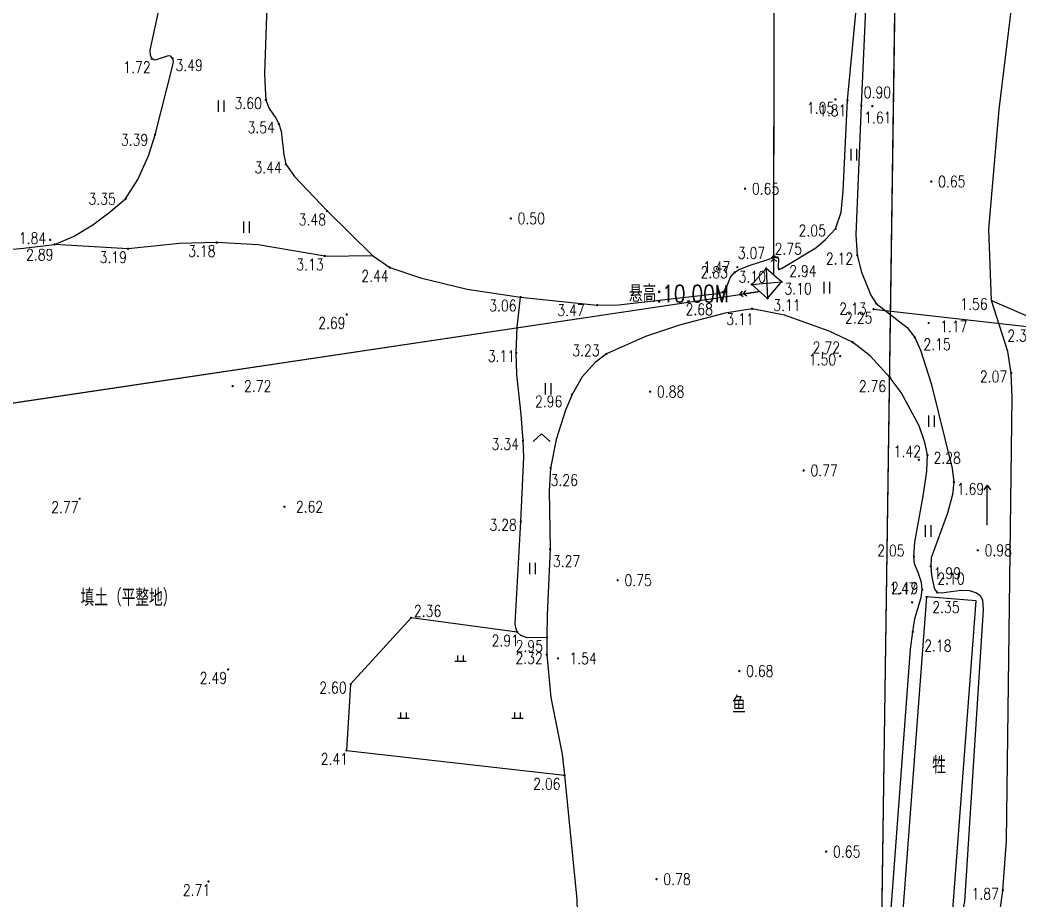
# Model space of a CAD drawing. Extents: x 500064 to 501389, y 2542464 to 2545400.
# Drawn here: x 500704.8 to 500792.4, y 2543464.5 to 2543541.7 of the extents above; entities that cross this region are included whole.
import ezdxf
from ezdxf.enums import TextEntityAlignment as Align

# ---------------------------------------------------------------- set-up
doc = ezdxf.new("R2010")
doc.units = 0
doc.header["$LTSCALE"] = 0.5
doc.layers.get('0').update_dxf_attribs({"linetype": 'CONTINUOUS', "lineweight": 5})
doc.layers.add('GCD', color=8, linetype='CONTINUOUS')
doc.layers.add('地形图', color=8, linetype='CONTINUOUS')
doc.styles.add('HZ', font='romans.shx', dxfattribs={"width": 0.8, "bigfont": 'hztxt.shx'})
doc.linetypes.add('10421', pattern='A,2,[150,AAA.SHX,S=1,R=0,X=0,Y=1],1e-11', length=2)
doc.linetypes.add('1161', pattern='A,0,[149,AAA.SHX,S=0.15,R=0,X=0,Y=0],-1.6', length=1.6)
doc.linetypes.add('445', pattern='A,8,-0.5,[147,AAA.SHX,S=1,R=0,X=0,Y=0],-1.5', length=10)
doc.linetypes.add('732', pattern='A,9,-0.5,[162,AAA.SHX,S=1,R=0,X=0,Y=0],-0.5', length=10)

# ---------------------------------------------------------------- blocks, each defined once
blk = doc.blocks.new('GC200')
at = {"linetype": 'Continuous', "const_width": 0.2, "flags": 128}
blk.add_lwpolyline([(-0.1, 0, 1), (0.1, 0, 1)], format="xyb", close=True, dxfattribs=at)
blk = doc.blocks.new('gc086')
for p, q in [((0, 0), (7, 0)), ((7, 0), (6.18, 0.57)), ((7, 0), (6.18, -0.57))]:
    blk.add_line(p, q)
blk = doc.blocks.new('gc121')
for p, q in [((-0.5, -1), (-0.5, 1)), ((0.5, -1), (0.5, 1))]:
    blk.add_line(p, q)
blk = doc.blocks.new('gc013a')
at = {"linetype": 'Continuous'}
blk.add_line((0.5, 0), (4, 0), dxfattribs=at)
at = {"linetype": 'Continuous', "flags": 128}
for points in [[(2.88, 0.5), (3.38, 0), (2.88, -0.5)], [(3.5, 0.5), (4, 0), (3.5, -0.5)]]:
    blk.add_lwpolyline(points, dxfattribs=at)
blk = doc.blocks.new('gc211')
for p, q in [((0, 0), (-1.5, -1.32)), ((1.5, -1.32), (0, 0))]:
    blk.add_line(p, q)
blk = doc.blocks.new('gc119')
for p, q in [((-1, 0), (1, 0)), ((-0.5, 1), (-0.5, 0)), ((0.5, 1), (0.5, 0))]:
    blk.add_line(p, q)

msp = doc.modelspace()

# ---------------------------------------------------------------- linework, layer by layer
at = {"layer": '地形图', "linetype": 'Continuous'}
for p, q in [((500780.055, 2543441.378), (500783.502, 2543682.524)), ((500770.902, 2543521.028), (500770.977, 2543580.911)), ((500770.228, 2543519.871), (500770.346, 2543517.241)), ((500768.958, 2543518.466), (500771.572, 2543518.685)), ((500696.24, 2543506.896), (500767.921, 2543517.595))]:
    msp.add_line(p, q, dxfattribs=at)
at = {"layer": '地形图', "linetype": 'Continuous', "flags": 128}
for points in [[(500770.9, 2543519.278), (500770.979, 2543582.911), (500772.071, 2543641.748), (500772.956, 2543714.701), (500773.657, 2543768.872)], [(500694.262, 2543506.601), (500769.652, 2543517.854)]]:
    msp.add_lwpolyline(points, dxfattribs=at)
at = {"layer": '地形图', "color": 1, "linetype": 'Continuous', "flags": 128}
msp.add_lwpolyline([(500780.03, 2543439.629), (500783.527, 2543684.274)], dxfattribs=at)
at = {"layer": '地形图', "linetype": '10421', "flags": 128}
for points in [[(500651.629, 2543603.607), (500657.861, 2543601.668), (500658.273, 2543601.471), (500658.516, 2543601.254), (500658.622, 2543600.93), (500658.646, 2543600.554), (500658.384, 2543596.78), (500658.098, 2543596.242), (500657.348, 2543595.524), (500656.934, 2543595.001), (500656.652, 2543594.307), (500656.792, 2543593.879), (500657.878, 2543593.201), (500659.358, 2543592.59), (500661.336, 2543592.128), (500661.879, 2543592.106), (500662.568, 2543592.198), (500664.092, 2543592.353), (500666.258, 2543592.868), (500667.466, 2543593.231), (500672.879, 2543595.668), (500674.976, 2543596.541), (500681.17, 2543598.68), (500681.793, 2543598.785), (500682.453, 2543598.836), (500685.187, 2543598.693), (500686.581, 2543598.705), (500687.481, 2543599.089), (500688.528, 2543600.014), (500692.231, 2543604.714), (500693.536, 2543606.432), (500694.443, 2543608.14), (500697.113, 2543615.62), (500698.036, 2543617.637), (500699.049, 2543619.172), (500699.564, 2543619.597), (500700.145, 2543619.83), (500702.466, 2543620.565), (500704.484, 2543621.141), (500709.684, 2543621.976), (500711.256, 2543621.959), (500723.053, 2543621.05), (500725.897, 2543621.105), (500730.335, 2543621.544), (500732.055, 2543621.827), (500739.095, 2543623.127), (500740.093, 2543623.152), (500743.302, 2543622.858), (500744.322, 2543622.954), (500745.071, 2543623.249), (500746.126, 2543623.914), (500749.646, 2543626.467), (500751.041, 2543627.17), (500752.392, 2543627.4), (500754.916, 2543627.551), (500762.01, 2543627.389), (500762.701, 2543627.348), (500763.336, 2543627.23), (500764.923, 2543626.611), (500767.412, 2543625.399), (500767.783, 2543625.133), (500768.134, 2543624.759), (500768.295, 2543624.25), (500768.336, 2543623.553), (500767.77, 2543614.322), (500768.216, 2543607.634), (500768.53, 2543606.126), (500768.749, 2543605.683), (500769.123, 2543605.253), (500770.141, 2543604.404), (500771.157, 2543603.819), (500772.493, 2543603.26), (500773.543, 2543603.206), (500774.754, 2543603.378), (500778.993, 2543604.419), (500779.646, 2543604.612), (500780.275, 2543605.003), (500780.48, 2543605.506), (500780.595, 2543605.975), (500781.379, 2543612.171), (500781.549, 2543612.873), (500782.506, 2543615.937), (500782.628, 2543616.155), (500782.762, 2543616.326), (500783.082, 2543616.475), (500785.673, 2543616.915), (500785.951, 2543616.91), (500786.211, 2543616.86), (500786.317, 2543616.662), (500786.357, 2543616.35), (500786.443, 2543611.568), (500786.387, 2543610.342), (500786.242, 2543608.926), (500784.312, 2543594.884), (500783.466, 2543587.795), (500783.21, 2543584.221), (500782.621, 2543571.853), (500782.26, 2543569.353), (500781.973, 2543567.465), (500780.727, 2543562.334), (500780.312, 2543559.828), (500779.951, 2543557.29), (500779.273, 2543550.117), (500779.178, 2543548.483), (500778.561, 2543534.145), (500778.086, 2543522.801), (500778.206, 2543521.021), (500778.575, 2543519.536), (500779.399, 2543517.517), (500779.872, 2543516.786), (500782.57, 2543514.691), (500783.259, 2543513.812), (500783.741, 2543512.688), (500784.684, 2543509.79), (500786.521, 2543502.311), (500786.681, 2543501.133), (500786.569, 2543500.052), (500786.129, 2543498.407), (500784.697, 2543494.492), (500784.651, 2543493.744), (500784.722, 2543492.971), (500784.964, 2543491.823), (500785.079, 2543491.627), (500785.219, 2543491.461), (500785.572, 2543491.431), (500787.322, 2543491.665), (500788.044, 2543491.622), (500788.669, 2543491.418), (500788.993, 2543491.186), (500789.203, 2543490.799), (500789.257, 2543489.923), (500787.619, 2543464.343), (500786.91, 2543460.878), (500786.769, 2543459.701), (500786.638, 2543458.23), (500786.713, 2543455.948), (500786.608, 2543454.09), (500786.341, 2543452.651), (500786.082, 2543451.588), (500785.88, 2543451.163), (500785.636, 2543450.956), (500785.127, 2543450.694), (500783.724, 2543449.642), (500781.881, 2543448.618), (500779.27, 2543447.55), (500769.231, 2543443.02), (500757.701, 2543439.447), (500754.662, 2543438.383), (500753.141, 2543437.693), (500751.527, 2543436.741), (500748.434, 2543434.823), (500747.142, 2543433.801), (500746.768, 2543432.863), (500745.056, 2543425.785), (500744.448, 2543424.212), (500742.995, 2543422.625), (500738.215, 2543418.317), (500733.506, 2543414.596), (500729.301, 2543410.497), (500716.468, 2543394.053), (500713.877, 2543391.016), (500711.071, 2543388.079), (500699.609, 2543377.089), (500699.513, 2543376.74), (500699.494, 2543376.418), (500699.705, 2543375.968), (500700.372, 2543375.405), (500701.207, 2543374.961), (500701.748, 2543375.052), (500702.23, 2543375.247), (500715.338, 2543390.13), (500731.542, 2543408.611), (500733.982, 2543411.478), (500736.899, 2543414.663), (500744.156, 2543421.601), (500744.474, 2543421.785), (500744.753, 2543421.834), (500744.903, 2543421.737), (500745.045, 2543421.413), (500745.816, 2543411.735), (500746.046, 2543411.231), (500746.246, 2543410.933), (500746.975, 2543410.786), (500747.866, 2543410.927), (500748.446, 2543411.255), (500748.623, 2543411.886), (500748.333, 2543413.905), (500746.677, 2543420.82), (500746.356, 2543423.283), (500746.659, 2543425.698), (500747.888, 2543432.663), (500748.15, 2543433.317), (500748.62, 2543433.799), (500752.382, 2543436.346), (500753.26, 2543436.816), (500754.392, 2543437.208), (500755.594, 2543437.516), (500761.909, 2543438.704), (500765.654, 2543439.439), (500768.075, 2543440.117), (500772.67, 2543441.941), (500780.368, 2543444.936), (500783.282, 2543446.321), (500785.34, 2543447.504), (500786.384, 2543448.408), (500787.254, 2543449.745), (500789.917, 2543458.761), (500790.751, 2543463.582), (500790.981, 2543465.328), (500791.302, 2543469.661), (500791.794, 2543508.587), (500791.708, 2543510.688), (500791.424, 2543512.587), (500789.993, 2543517.044), (500789.743, 2543523.296), (500790.651, 2543533.807), (500791.77, 2543542.912), (500803.865, 2543624.262), (500804.791, 2543626.73), (500805.977, 2543627.956), (500807.359, 2543628.501), (500810.847, 2543628.626), (500839.481, 2543626.91), (500850.889, 2543625.662), (500876.41, 2543623.576), (500886.321, 2543622.634), (500901.728, 2543621.329)], [(500731.516, 2543520.954), (500725.666, 2543521.928), (500722.032, 2543522.139), (500718.772, 2543522.054), (500714.261, 2543521.593)], [(500750.994, 2543487.502), (500749.253, 2543487.477), (500748.692, 2543487.67), (500748.39, 2543487.98), (500748.267, 2543488.363), (500748.205, 2543488.735), (500748.701, 2543497.673), (500748.961, 2543503.321), (500748.896, 2543504.767), (500748.729, 2543507.044), (500748.352, 2543510.559), (500748.305, 2543512.484), (500748.375, 2543514.728), (500748.678, 2543517.355)]]:
    msp.add_lwpolyline(points, dxfattribs=at)
for points in [[(500718.188, 2543537.689), (500718.238, 2543538.046), (500718.166, 2543538.287), (500718.011, 2543538.474), (500717.788, 2543538.497), (500716.641, 2543538.139), (500716.341, 2543538.26), (500716.218, 2543538.554), (500716.19, 2543539.015), (500717.563, 2543545.34), (500717.692, 2543546.651), (500717.752, 2543548.859), (500717.405, 2543552.404), (500716.736, 2543556.377), (500716.543, 2543558.398), (500716.192, 2543568.04), (500716.137, 2543570.737), (500716.21, 2543572.475), (500716.638, 2543576.725), (500717.272, 2543580.618), (500717.325, 2543582.815), (500717.16, 2543584.427), (500716.472, 2543587.709), (500716.118, 2543588.908), (500715.87, 2543589.418), (500715.511, 2543589.934), (500714.466, 2543591.152), (500713.734, 2543591.749), (500712.92, 2543592.234), (500708.578, 2543593.967), (500704.579, 2543595.28), (500699.509, 2543596.41), (500694.361, 2543597.502), (500693.311, 2543597.53), (500692.413, 2543597.296), (500690.799, 2543595.884), (500689.045, 2543593.857), (500686.176, 2543590.134), (500684.097, 2543586.81), (500682.972, 2543583.995), (500682.05, 2543579.605), (500681.509, 2543574.06), (500681.496, 2543570.72), (500681.672, 2543564.486), (500681.953, 2543562.816), (500682.397, 2543561.49), (500683.915, 2543559.041), (500684.404, 2543557.692), (500684.789, 2543555.42), (500685.202, 2543552.011), (500685.338, 2543550.487), (500685.326, 2543549.252), (500685.169, 2543546.293), (500685.177, 2543544.638), (500686.058, 2543535.422), (500686.918, 2543529.256), (500687.397, 2543526.545), (500687.848, 2543524.749), (500688.39, 2543523.495), (500688.875, 2543522.623), (500690.131, 2543521.864), (500691.41, 2543521.368), (500693.553, 2543520.879), (500696.066, 2543520.793), (500705.087, 2543521.654), (500707.817, 2543521.97), (500709.488, 2543522.671), (500711.174, 2543523.704), (500712.565, 2543524.729), (500714.037, 2543525.962), (500715.111, 2543527.662), (500716.039, 2543529.734), (500716.63, 2543531.588)], [(500739.919, 2543519.031), (500743.997, 2543518.055), (500748.678, 2543517.355), (500755.407, 2543516.649), (500757.271, 2543516.662), (500765.73, 2543517.625), (500766.044, 2543517.664), (500766.398, 2543517.777), (500766.568, 2543517.927), (500766.688, 2543518.092), (500767.09, 2543519.09), (500767.463, 2543519.526), (500767.843, 2543519.765), (500768.822, 2543520.163), (500770.922, 2543520.833), (500771.086, 2543520.863), (500771.207, 2543520.838), (500771.268, 2543520.787), (500771.289, 2543520.675), (500771.27, 2543520.039), (500771.285, 2543519.89), (500771.355, 2543519.795), (500771.459, 2543519.789), (500771.554, 2543519.847), (500774.563, 2543521.668), (500775.432, 2543522.408), (500776.309, 2543523.341), (500776.784, 2543524.791), (500776.978, 2543526.644), (500777.348, 2543534.617), (500778.639, 2543548.064), (500779.548, 2543560.513), (500779.779, 2543562.602), (500780.376, 2543566.191), (500780.566, 2543568.271), (500780.471, 2543569.266), (500780.25, 2543570.402), (500779.852, 2543571.195), (500779.287, 2543571.741), (500776.567, 2543572.762), (500775.113, 2543573.401), (500773.475, 2543574.219), (500772.349, 2543574.831), (500771.587, 2543575.295), (500770.789, 2543576.049), (500770.435, 2543577.363), (500770.503, 2543579.664), (500770.416, 2543580.331), (500770.145, 2543580.805), (500769.106, 2543581.588), (500766.743, 2543583.037), (500765.394, 2543583.711), (500763.855, 2543584.11), (500761.793, 2543584.47), (500759.522, 2543584.632), (500757.921, 2543584.654), (500745.95, 2543583.754), (500742.819, 2543583.378), (500740.194, 2543582.832), (500738.592, 2543582.318), (500737.752, 2543581.822), (500736.322, 2543580.892), (500735.314, 2543580.046), (500735.351, 2543578.861), (500733.812, 2543578.676), (500732.845, 2543577.831), (500731.903, 2543576.669), (500730.392, 2543573.878), (500729.65, 2543572.888), (500728.067, 2543571.099), (500727.546, 2543570.042), (500727.481, 2543568.775), (500727.657, 2543566.9), (500727.715, 2543566.001), (500727.707, 2543564.539), (500727.293, 2543558.268), (500726.585, 2543547.098), (500726.234, 2543536.95), (500726.274, 2543535.643), (500726.347, 2543534.652), (500726.448, 2543534.337), (500726.63, 2543533.895), (500727.22, 2543533.054), (500727.489, 2543532.535), (500727.689, 2543531.911), (500727.912, 2543529.819), (500728.094, 2543529.009), (500728.856, 2543527.933), (500731.717, 2543524.904), (500735.689, 2543521.014), (500737.218, 2543519.953)], [(500783.911, 2543491.692), (500783.84, 2543492.341), (500783.561, 2543493.216), (500783.233, 2543493.955), (500783.182, 2543494.601), (500783.245, 2543495.853), (500784.018, 2543500.06), (500784.315, 2543502.076), (500784.36, 2543503.51), (500784.125, 2543504.601), (500783.636, 2543506.073), (500782.071, 2543508.978), (500781.094, 2543510.282), (500779.326, 2543512.209), (500777.795, 2543513.393), (500775.751, 2543514.372), (500771.834, 2543515.782), (500768.976, 2543516.326), (500766.617, 2543515.955), (500762.699, 2543514.92), (500759.651, 2543513.884), (500756.213, 2543512.377), (500755.224, 2543511.617), (500754.069, 2543510.349), (500753.192, 2543508.806), (500752.615, 2543507.427), (500751.811, 2543504.859), (500751.315, 2543502.352), (500751.189, 2543500.353), (500751.266, 2543495.241), (500751.026, 2543489.481), (500750.994, 2543487.502), (500750.981, 2543485.992), (500751.342, 2543482.247), (500752.336, 2543477.262), (500752.533, 2543475.421), (500753.623, 2543464.54), (500753.686, 2543462.48), (500753.699, 2543461.317), (500753.75, 2543459.75), (500754.332, 2543456.371), (500754.758, 2543455.128), (500755.203, 2543454.124), (500755.819, 2543453.455), (500756.606, 2543452.369), (500757.333, 2543451.038), (500757.709, 2543449.737), (500757.973, 2543448.298), (500758.346, 2543447.69), (500759.29, 2543447.081), (500760.391, 2543446.718), (500761.376, 2543446.453), (500762.444, 2543446.514), (500765.481, 2543447.126), (500769.299, 2543447.69), (500774.053, 2543448.517), (500775.346, 2543448.798), (500776.473, 2543449.277), (500778.554, 2543450.536), (500779.639, 2543451.453), (500779.958, 2543452.032), (500780.121, 2543452.564), (500780.51, 2543454.696), (500780.693, 2543457.013), (500782.884, 2543486.483), (500783.074, 2543487.99), (500783.266, 2543489.165), (500783.799, 2543491.001)]]:
    msp.add_lwpolyline(points, close=True, dxfattribs=at)
at = {"layer": '地形图', "linetype": '1161', "flags": 128}
for points in [[(500714.261, 2543521.593), (500707.817, 2543521.97)], [(500731.516, 2543520.954), (500735.689, 2543521.014)], [(500748.39, 2543487.98), (500739.076, 2543489.228), (500733.779, 2543483.405), (500733.405, 2543477.604), (500752.533, 2543475.421)]]:
    msp.add_lwpolyline(points, dxfattribs=at)
at = {"layer": '地形图', "linetype": 'Continuous', "flags": 128}
for points in [[(500770.228, 2543519.871), (500768.958, 2543518.466), (500770.346, 2543517.241), (500771.572, 2543518.685)], [(500788.634, 2543490.727), (500784.281, 2543491.057), (500781.286, 2543451.553), (500785.642, 2543451.257)]]:
    msp.add_lwpolyline(points, close=True, dxfattribs=at)
at = {"layer": '地形图', "linetype": '445', "flags": 128}
msp.add_lwpolyline([(500789.993, 2543517.044), (500795.231, 2543514.761), (500841.318, 2543513.945)], dxfattribs=at)
at = {"layer": '地形图', "linetype": '732', "flags": 128}
msp.add_lwpolyline([(500779.633, 2543516.288), (500793.618, 2543514.719)], dxfattribs=at)

# ---------------------------------------------------------------- block references
at = {"layer": '地形图', "linetype": 'Continuous'}
ref = msp.add_blockref('GC200', (500716.341, 2543538.26, 1.721), dxfattribs=dict(at, xscale=0.5, yscale=0.5, zscale=0.5))
ref.add_attrib('height', '1.72', dxfattribs={"layer": 'GCD', "linetype": 'Continuous', "height": 1, "style": 'HZ', "width": 0.8}).set_placement((500713.841, 2543537.51, 1.72), align=Align.MIDDLE_LEFT)
ref = msp.add_blockref('GC200', (500718.166, 2543538.287, 3.491), dxfattribs=dict(at, xscale=0.5, yscale=0.5, zscale=0.5))
ref.add_attrib('height', '3.49', dxfattribs={"layer": 'GCD', "linetype": 'Continuous', "height": 1, "style": 'HZ', "width": 0.8}).set_placement((500718.416, 2543537.687, 3.49), align=Align.MIDDLE_LEFT)
ref = msp.add_blockref('GC200', (500779.526, 2543534.101, 0.899), dxfattribs=dict(at, xscale=0.5, yscale=0.5, zscale=0.5))
ref.add_attrib('height', '0.90', dxfattribs={"layer": 'GCD', "linetype": 'Continuous', "height": 1, "style": 'HZ', "width": 0.8}).set_placement((500778.776, 2543535.301, 0.9), align=Align.MIDDLE_LEFT)
at = {"layer": '地形图', "linetype": 'Continuous', "xscale": 0.5, "yscale": 0.5}
for name, p in [('gc121', (500722.451, 2543534.086)), ('gc121', (500777.91, 2543529.84)), ('gc121', (500724.648, 2543523.475)), ('gc121', (500775.545, 2543518.18)), ('gc121', (500751.124, 2543509.302)), ('gc121', (500784.737, 2543506.477)), ('gc211', (500750.521, 2543505.35)), ('gc121', (500784.429, 2543496.844)), ('gc121', (500749.735, 2543493.555)), ('gc119', (500743.405, 2543485.421)), ('gc119', (500738.405, 2543480.421)), ('gc119', (500748.405, 2543480.421))]:
    msp.add_blockref(name, p, dxfattribs=at)
at = {"layer": '地形图', "linetype": 'Continuous'}
ref = msp.add_blockref('GC200', (500726.347, 2543534.652, 3.604), dxfattribs=dict(at, xscale=0.5, yscale=0.5, zscale=0.5))
ref.add_attrib('height', '3.60', dxfattribs={"layer": 'GCD', "linetype": 'Continuous', "height": 1, "style": 'HZ', "width": 0.8}).set_placement((500723.597, 2543534.352, 3.6), align=Align.MIDDLE_LEFT)
ref = msp.add_blockref('GC200', (500776.294, 2543534.689, 1.048), dxfattribs=dict(at, xscale=0.5, yscale=0.5, zscale=0.5))
ref.add_attrib('height', '1.05', dxfattribs={"layer": 'GCD', "linetype": 'Continuous', "height": 1, "style": 'HZ', "width": 0.8}).set_placement((500773.794, 2543533.939, 1.05), align=Align.MIDDLE_LEFT)
ref = msp.add_blockref('GC200', (500777.348, 2543534.617, 1.807), dxfattribs=dict(at, xscale=0.5, yscale=0.5, zscale=0.5))
ref.add_attrib('height', '1.81', dxfattribs={"layer": 'GCD', "linetype": 'Continuous', "height": 1, "style": 'HZ', "width": 0.8}).set_placement((500774.848, 2543533.717, 1.81), align=Align.MIDDLE_LEFT)
ref = msp.add_blockref('GC200', (500778.561, 2543534.145, 1.606), dxfattribs=dict(at, xscale=0.5, yscale=0.5, zscale=0.5))
ref.add_attrib('height', '1.61', dxfattribs={"layer": 'GCD', "linetype": 'Continuous', "height": 1, "style": 'HZ', "width": 0.8}).set_placement((500778.811, 2543533.095, 1.61), align=Align.MIDDLE_LEFT)
ref = msp.add_blockref('GC200', (500727.489, 2543532.535, 3.54), dxfattribs=dict(at, xscale=0.5, yscale=0.5, zscale=0.5))
ref.add_attrib('height', '3.54', dxfattribs={"layer": 'GCD', "linetype": 'Continuous', "height": 1, "style": 'HZ', "width": 0.8}).set_placement((500724.739, 2543532.235, 3.54), align=Align.MIDDLE_LEFT)
ref = msp.add_blockref('GC200', (500716.63, 2543531.588, 3.394), dxfattribs=dict(at, xscale=0.5, yscale=0.5, zscale=0.5))
ref.add_attrib('height', '3.39', dxfattribs={"layer": 'GCD', "linetype": 'Continuous', "height": 1, "style": 'HZ', "width": 0.8}).set_placement((500713.63, 2543531.138, 3.39), align=Align.MIDDLE_LEFT)
ref = msp.add_blockref('GC200', (500728.094, 2543529.009, 3.442), dxfattribs=dict(at, xscale=0.5, yscale=0.5, zscale=0.5))
ref.add_attrib('height', '3.44', dxfattribs={"layer": 'GCD', "linetype": 'Continuous', "height": 1, "style": 'HZ', "width": 0.8}).set_placement((500725.344, 2543528.709, 3.44), align=Align.MIDDLE_LEFT)
ref = msp.add_blockref('GC200', (500768.367, 2543526.851, 0.65), dxfattribs=dict(at, xscale=0.5, yscale=0.5, zscale=0.5))
ref.add_attrib('height', '0.65', dxfattribs={"layer": 'GCD', "linetype": 'Continuous', "height": 1, "style": 'HZ', "width": 0.8}).set_placement((500768.967, 2543526.851, 0.65), align=Align.MIDDLE_LEFT)
ref = msp.add_blockref('GC200', (500784.696, 2543527.484, 0.65), dxfattribs=dict(at, xscale=0.5, yscale=0.5, zscale=0.5))
ref.add_attrib('height', '0.65', dxfattribs={"layer": 'GCD', "linetype": 'Continuous', "height": 1, "style": 'HZ', "width": 0.8}).set_placement((500785.296, 2543527.484, 0.65), align=Align.MIDDLE_LEFT)
ref = msp.add_blockref('GC200', (500714.037, 2543525.962, 3.354), dxfattribs=dict(at, xscale=0.5, yscale=0.5, zscale=0.5))
ref.add_attrib('height', '3.35', dxfattribs={"layer": 'GCD', "linetype": 'Continuous', "height": 1, "style": 'HZ', "width": 0.8}).set_placement((500710.787, 2543525.962, 3.35), align=Align.MIDDLE_LEFT)
ref = msp.add_blockref('GC200', (500731.717, 2543524.904, 3.476), dxfattribs=dict(at, xscale=0.5, yscale=0.5, zscale=0.5))
ref.add_attrib('height', '3.48', dxfattribs={"layer": 'GCD', "linetype": 'Continuous', "height": 1, "style": 'HZ', "width": 0.8}).set_placement((500729.217, 2543524.154, 3.48), align=Align.MIDDLE_LEFT)
ref = msp.add_blockref('GC200', (500747.821, 2543524.247, 0.5), dxfattribs=dict(at, xscale=0.5, yscale=0.5, zscale=0.5))
ref.add_attrib('height', '0.50', dxfattribs={"layer": 'GCD', "linetype": 'Continuous', "height": 1, "style": 'HZ', "width": 0.8}).set_placement((500748.421, 2543524.247, 0.5), align=Align.MIDDLE_LEFT)
ref = msp.add_blockref('GC200', (500707.431, 2543522.369, 1.835), dxfattribs=dict(at, xscale=0.5, yscale=0.5, zscale=0.5))
ref.add_attrib('height', '1.84', dxfattribs={"layer": 'GCD', "linetype": 'Continuous', "height": 1, "style": 'HZ', "width": 0.8}).set_placement((500704.681, 2543522.519, 1.84), align=Align.MIDDLE_LEFT)
ref = msp.add_blockref('GC200', (500776.309, 2543523.341, 2.047), dxfattribs=dict(at, xscale=0.5, yscale=0.5, zscale=0.5))
ref.add_attrib('height', '2.05', dxfattribs={"layer": 'GCD', "linetype": 'Continuous', "height": 1, "style": 'HZ', "width": 0.8}).set_placement((500773.059, 2543523.191, 2.05), align=Align.MIDDLE_LEFT)
ref = msp.add_blockref('GC200', (500707.817, 2543521.97, 2.886), dxfattribs=dict(at, xscale=0.5, yscale=0.5, zscale=0.5))
ref.add_attrib('height', '2.89', dxfattribs={"layer": 'GCD', "linetype": 'Continuous', "height": 1, "style": 'HZ', "width": 0.8}).set_placement((500705.317, 2543521.07, 2.89), align=Align.MIDDLE_LEFT)
ref = msp.add_blockref('GC200', (500722.032, 2543522.139, 3.18), dxfattribs=dict(at, xscale=0.5, yscale=0.5, zscale=0.5))
ref.add_attrib('height', '3.18', dxfattribs={"layer": 'GCD', "linetype": 'Continuous', "height": 1, "style": 'HZ', "width": 0.8}).set_placement((500719.532, 2543521.389, 3.18), align=Align.MIDDLE_LEFT)
ref = msp.add_blockref('GC200', (500771.207, 2543520.838, 2.754), dxfattribs=dict(at, xscale=0.5, yscale=0.5, zscale=0.5))
ref.add_attrib('height', '2.75', dxfattribs={"layer": 'GCD', "linetype": 'Continuous', "height": 1, "style": 'HZ', "width": 0.8}).set_placement((500770.957, 2543521.588, 2.75), align=Align.MIDDLE_LEFT)
ref = msp.add_blockref('GC200', (500714.261, 2543521.593, 3.194), dxfattribs=dict(at, xscale=0.5, yscale=0.5, zscale=0.5))
ref.add_attrib('height', '3.19', dxfattribs={"layer": 'GCD', "linetype": 'Continuous', "height": 1, "style": 'HZ', "width": 0.8}).set_placement((500711.761, 2543520.843, 3.19), align=Align.MIDDLE_LEFT)
ref = msp.add_blockref('GC200', (500770.228, 2543519.871, 3.068), dxfattribs=dict(at, xscale=0.5, yscale=0.5, zscale=0.5))
ref.add_attrib('height', '3.07', dxfattribs={"layer": 'GCD', "linetype": 'Continuous', "height": 1, "style": 'HZ', "width": 0.8}).set_placement((500767.728, 2543521.221, 3.07), align=Align.MIDDLE_LEFT)
ref = msp.add_blockref('GC200', (500778.206, 2543521.021, 2.123), dxfattribs=dict(at, xscale=0.5, yscale=0.5, zscale=0.5))
ref.add_attrib('height', '2.12', dxfattribs={"layer": 'GCD', "linetype": 'Continuous', "height": 1, "style": 'HZ', "width": 0.8}).set_placement((500775.456, 2543520.721, 2.12), align=Align.MIDDLE_LEFT)
ref = msp.add_blockref('GC200', (500731.516, 2543520.954, 3.126), dxfattribs=dict(at, xscale=0.5, yscale=0.5, zscale=0.5))
ref.add_attrib('height', '3.13', dxfattribs={"layer": 'GCD', "linetype": 'Continuous', "height": 1, "style": 'HZ', "width": 0.8}).set_placement((500729.016, 2543520.204, 3.13), align=Align.MIDDLE_LEFT)
ref = msp.add_blockref('GC200', (500767.691, 2543519.974, 1.473), dxfattribs=dict(at, xscale=0.5, yscale=0.5, zscale=0.5))
ref.add_attrib('height', '1.47', dxfattribs={"layer": 'GCD', "linetype": 'Continuous', "height": 1, "style": 'HZ', "width": 0.8}).set_placement((500764.691, 2543519.974, 1.47), align=Align.MIDDLE_LEFT)
at = {"layer": '地形图', "linetype": 'Continuous', "yscale": 0.5}
for p, xscale, rotation in [((500770.9, 2543519.028), 0.5000000001541595, 89.92883119148797), ((500769.899, 2543517.89), 0.4999999999483324, 188.4891380388181)]:
    msp.add_blockref('gc013a', p, dxfattribs=dict(at, xscale=xscale, rotation=rotation))
at = {"layer": '地形图', "linetype": 'Continuous'}
ref = msp.add_blockref('GC200', (500737.218, 2543519.953, 2.44), dxfattribs=dict(at, xscale=0.5, yscale=0.5, zscale=0.5))
ref.add_attrib('height', '2.44', dxfattribs={"layer": 'GCD', "linetype": 'Continuous', "height": 1, "style": 'HZ', "width": 0.8}).set_placement((500734.718, 2543519.203, 2.44), align=Align.MIDDLE_LEFT)
ref = msp.add_blockref('GC200', (500767.463, 2543519.526, 2.826), dxfattribs=dict(at, xscale=0.5, yscale=0.5, zscale=0.5))
ref.add_attrib('height', '2.83', dxfattribs={"layer": 'GCD', "linetype": 'Continuous', "height": 1, "style": 'HZ', "width": 0.8}).set_placement((500764.463, 2543519.526, 2.83), align=Align.MIDDLE_LEFT)
ref = msp.add_blockref('GC200', (500768.958, 2543518.466, 3.104), dxfattribs=dict(at, xscale=0.5, yscale=0.5, zscale=0.5))
ref.add_attrib('height', '3.10', dxfattribs={"layer": 'GCD', "linetype": 'Continuous', "height": 1, "style": 'HZ', "width": 0.8}).set_placement((500767.799, 2543519.137, 3.104), align=Align.MIDDLE_LEFT)
ref = msp.add_blockref('GC200', (500771.355, 2543519.795, 2.936), dxfattribs=dict(at, xscale=0.5, yscale=0.5, zscale=0.5))
ref.add_attrib('height', '2.94', dxfattribs={"layer": 'GCD', "linetype": 'Continuous', "height": 1, "style": 'HZ', "width": 0.8}).set_placement((500772.236, 2543519.637, 2.94), align=Align.MIDDLE_LEFT)
ref = msp.add_blockref('GC200', (500771.572, 2543518.685, 3.104), dxfattribs=dict(at, xscale=0.5, yscale=0.5, zscale=0.5))
ref.add_attrib('height', '3.10', dxfattribs={"layer": 'GCD', "linetype": 'Continuous', "height": 1, "style": 'HZ', "width": 0.8}).set_placement((500771.822, 2543518.085, 3.1), align=Align.MIDDLE_LEFT)
ref = msp.add_blockref('GC200', (500766.398, 2543517.777, 2.682), dxfattribs=dict(at, xscale=0.5, yscale=0.5, zscale=0.5))
ref.add_attrib('height', '2.68', dxfattribs={"layer": 'GCD', "linetype": 'Continuous', "height": 1, "style": 'HZ', "width": 0.8}).set_placement((500763.148, 2543516.277, 2.68), align=Align.MIDDLE_LEFT)
ref = msp.add_blockref('GC200', (500748.678, 2543517.355, 3.056), dxfattribs=dict(at, xscale=0.5, yscale=0.5, zscale=0.5))
ref.add_attrib('height', '3.06', dxfattribs={"layer": 'GCD', "linetype": 'Continuous', "height": 1, "style": 'HZ', "width": 0.8}).set_placement((500745.928, 2543516.605, 3.06), align=Align.MIDDLE_LEFT)
ref = msp.add_blockref('GC200', (500755.407, 2543516.649, 3.474), dxfattribs=dict(at, xscale=0.5, yscale=0.5, zscale=0.5))
ref.add_attrib('height', '3.47', dxfattribs={"layer": 'GCD', "linetype": 'Continuous', "height": 1, "style": 'HZ', "width": 0.8}).set_placement((500751.907, 2543516.199, 3.47), align=Align.MIDDLE_LEFT)
ref = msp.add_blockref('GC200', (500770.346, 2543517.241, 3.106), dxfattribs=dict(at, xscale=0.5, yscale=0.5, zscale=0.5))
ref.add_attrib('height', '3.11', dxfattribs={"layer": 'GCD', "linetype": 'Continuous', "height": 1, "style": 'HZ', "width": 0.8}).set_placement((500770.846, 2543516.641, 3.11), align=Align.MIDDLE_LEFT)
ref = msp.add_blockref('GC200', (500779.872, 2543516.786, 2.127), dxfattribs=dict(at, xscale=0.5, yscale=0.5, zscale=0.5))
ref.add_attrib('height', '2.13', dxfattribs={"layer": 'GCD', "linetype": 'Continuous', "height": 1, "style": 'HZ', "width": 0.8}).set_placement((500776.622, 2543516.336, 2.13), align=Align.MIDDLE_LEFT)
ref = msp.add_blockref('GC200', (500789.993, 2543517.044, 1.558), dxfattribs=dict(at, xscale=0.5, yscale=0.5, zscale=0.5))
ref.add_attrib('height', '1.56', dxfattribs={"layer": 'GCD', "linetype": 'Continuous', "height": 1, "style": 'HZ', "width": 0.8}).set_placement((500787.243, 2543516.744, 1.56), align=Align.MIDDLE_LEFT)
ref = msp.add_blockref('GC200', (500733.433, 2543515.83, 2.686), dxfattribs=dict(at, xscale=0.5, yscale=0.5, zscale=0.5))
ref.add_attrib('height', '2.69', dxfattribs={"layer": 'GCD', "linetype": 'Continuous', "height": 1, "style": 'HZ', "width": 0.8}).set_placement((500730.933, 2543515.08, 2.69), align=Align.MIDDLE_LEFT)
ref = msp.add_blockref('GC200', (500768.976, 2543516.326, 3.109), dxfattribs=dict(at, xscale=0.5, yscale=0.5, zscale=0.5))
ref.add_attrib('height', '3.11', dxfattribs={"layer": 'GCD', "linetype": 'Continuous', "height": 1, "style": 'HZ', "width": 0.8}).set_placement((500766.726, 2543515.426, 3.11), align=Align.MIDDLE_LEFT)
ref = msp.add_blockref('GC200', (500779.633, 2543516.288, 2.247), dxfattribs=dict(at, xscale=0.5, yscale=0.5, zscale=0.5))
ref.add_attrib('height', '2.25', dxfattribs={"layer": 'GCD', "linetype": 'Continuous', "height": 1, "style": 'HZ', "width": 0.8}).set_placement((500777.133, 2543515.538, 2.25), align=Align.MIDDLE_LEFT)
ref = msp.add_blockref('GC200', (500784.47, 2543515.083, 1.168), dxfattribs=dict(at, xscale=0.5, yscale=0.5, zscale=0.5))
ref.add_attrib('height', '1.17', dxfattribs={"layer": 'GCD', "linetype": 'Continuous', "height": 1, "style": 'HZ', "width": 0.8}).set_placement((500785.47, 2543514.783, 1.17), align=Align.MIDDLE_LEFT)
ref = msp.add_blockref('GC200', (500793.618, 2543514.719, 2.374), dxfattribs=dict(at, xscale=0.5, yscale=0.5, zscale=0.5))
ref.add_attrib('height', '2.37', dxfattribs={"layer": 'GCD', "linetype": 'Continuous', "height": 1, "style": 'HZ', "width": 0.8}).set_placement((500791.368, 2543513.969, 2.37), align=Align.MIDDLE_LEFT)
ref = msp.add_blockref('GC200', (500777.795, 2543513.393, 2.715), dxfattribs=dict(at, xscale=0.5, yscale=0.5, zscale=0.5))
ref.add_attrib('height', '2.72', dxfattribs={"layer": 'GCD', "linetype": 'Continuous', "height": 1, "style": 'HZ', "width": 0.8}).set_placement((500774.295, 2543512.943, 2.72), align=Align.MIDDLE_LEFT)
ref = msp.add_blockref('GC200', (500783.259, 2543513.812, 2.147), dxfattribs=dict(at, xscale=0.5, yscale=0.5, zscale=0.5))
ref.add_attrib('height', '2.15', dxfattribs={"layer": 'GCD', "linetype": 'Continuous', "height": 1, "style": 'HZ', "width": 0.8}).set_placement((500784.009, 2543513.212, 2.15), align=Align.MIDDLE_LEFT)
ref = msp.add_blockref('GC200', (500748.305, 2543512.484, 3.105), dxfattribs=dict(at, xscale=0.5, yscale=0.5, zscale=0.5))
ref.add_attrib('height', '3.11', dxfattribs={"layer": 'GCD', "linetype": 'Continuous', "height": 1, "style": 'HZ', "width": 0.8}).set_placement((500745.805, 2543512.184, 3.11), align=Align.MIDDLE_LEFT)
ref = msp.add_blockref('GC200', (500756.213, 2543512.377, 3.229), dxfattribs=dict(at, xscale=0.5, yscale=0.5, zscale=0.5))
ref.add_attrib('height', '3.23', dxfattribs={"layer": 'GCD', "linetype": 'Continuous', "height": 1, "style": 'HZ', "width": 0.8}).set_placement((500753.213, 2543512.677, 3.23), align=Align.MIDDLE_LEFT)
ref = msp.add_blockref('GC200', (500776.712, 2543512.174, 1.502), dxfattribs=dict(at, xscale=0.5, yscale=0.5, zscale=0.5))
ref.add_attrib('height', '1.50', dxfattribs={"layer": 'GCD', "linetype": 'Continuous', "height": 1, "style": 'HZ', "width": 0.8}).set_placement((500773.962, 2543511.874, 1.5), align=Align.MIDDLE_LEFT)
ref = msp.add_blockref('GC200', (500791.708, 2543510.688, 2.072), dxfattribs=dict(at, xscale=0.5, yscale=0.5, zscale=0.5))
ref.add_attrib('height', '2.07', dxfattribs={"layer": 'GCD', "linetype": 'Continuous', "height": 1, "style": 'HZ', "width": 0.8}).set_placement((500788.958, 2543510.388, 2.07), align=Align.MIDDLE_LEFT)
ref = msp.add_blockref('GC200', (500723.43, 2543509.549, 2.721), dxfattribs=dict(at, xscale=0.5, yscale=0.5, zscale=0.5))
ref.add_attrib('height', '2.72', dxfattribs={"layer": 'GCD', "linetype": 'Continuous', "height": 1, "style": 'HZ', "width": 0.8}).set_placement((500724.43, 2543509.549, 2.72), align=Align.MIDDLE_LEFT)
ref = msp.add_blockref('GC200', (500781.094, 2543510.282, 2.756), dxfattribs=dict(at, xscale=0.5, yscale=0.5, zscale=0.5))
ref.add_attrib('height', '2.76', dxfattribs={"layer": 'GCD', "linetype": 'Continuous', "height": 1, "style": 'HZ', "width": 0.8}).set_placement((500778.344, 2543509.532, 2.76), align=Align.MIDDLE_LEFT)
ref = msp.add_blockref('GC200', (500753.192, 2543508.806, 2.964), dxfattribs=dict(at, xscale=0.5, yscale=0.5, zscale=0.5))
ref.add_attrib('height', '2.96', dxfattribs={"layer": 'GCD', "linetype": 'Continuous', "height": 1, "style": 'HZ', "width": 0.8}).set_placement((500749.942, 2543508.206, 2.96), align=Align.MIDDLE_LEFT)
ref = msp.add_blockref('GC200', (500760.042, 2543509.062, 0.88), dxfattribs=dict(at, xscale=0.5, yscale=0.5, zscale=0.5))
ref.add_attrib('height', '0.88', dxfattribs={"layer": 'GCD', "linetype": 'Continuous', "height": 1, "style": 'HZ', "width": 0.8}).set_placement((500760.642, 2543509.062, 0.88), align=Align.MIDDLE_LEFT)
ref = msp.add_blockref('GC200', (500748.896, 2543504.767, 3.339), dxfattribs=dict(at, xscale=0.5, yscale=0.5, zscale=0.5))
ref.add_attrib('height', '3.34', dxfattribs={"layer": 'GCD', "linetype": 'Continuous', "height": 1, "style": 'HZ', "width": 0.8}).set_placement((500746.146, 2543504.467, 3.34), align=Align.MIDDLE_LEFT)
ref = msp.add_blockref('GC200', (500783.608, 2543503.08, 1.417), dxfattribs=dict(at, xscale=0.5, yscale=0.5, zscale=0.5))
ref.add_attrib('height', '1.42', dxfattribs={"layer": 'GCD', "linetype": 'Continuous', "height": 1, "style": 'HZ', "width": 0.8}).set_placement((500781.397, 2543503.825, 1.42), align=Align.MIDDLE_LEFT)
ref = msp.add_blockref('GC200', (500784.36, 2543503.51, 2.28), dxfattribs=dict(at, xscale=0.5, yscale=0.5, zscale=0.5))
ref.add_attrib('height', '2.28', dxfattribs={"layer": 'GCD', "linetype": 'Continuous', "height": 1, "style": 'HZ', "width": 0.8}).set_placement((500784.895, 2543503.249, 2.28), align=Align.MIDDLE_LEFT)
ref = msp.add_blockref('GC200', (500751.315, 2543502.352, 3.26), dxfattribs=dict(at, xscale=0.5, yscale=0.5, zscale=0.5))
ref.add_attrib('height', '3.26', dxfattribs={"layer": 'GCD', "linetype": 'Continuous', "height": 1, "style": 'HZ', "width": 0.8}).set_placement((500751.315, 2543501.302, 3.26), align=Align.MIDDLE_LEFT)
ref = msp.add_blockref('GC200', (500773.502, 2543502.149, 0.77), dxfattribs=dict(at, xscale=0.5, yscale=0.5, zscale=0.5))
ref.add_attrib('height', '0.77', dxfattribs={"layer": 'GCD', "linetype": 'Continuous', "height": 1, "style": 'HZ', "width": 0.8}).set_placement((500774.102, 2543502.149, 0.77), align=Align.MIDDLE_LEFT)
ref = msp.add_blockref('GC200', (500786.681, 2543501.133, 1.686), dxfattribs=dict(at, xscale=0.5, yscale=0.5, zscale=0.5))
ref.add_attrib('height', '1.69', dxfattribs={"layer": 'GCD', "linetype": 'Continuous', "height": 1, "style": 'HZ', "width": 0.8}).set_placement((500786.931, 2543500.533, 1.69), align=Align.MIDDLE_LEFT)
at = {"layer": '地形图', "linetype": 'Continuous', "xscale": 0.5, "yscale": 0.5, "zscale": 0.5, "rotation": 90}
msp.add_blockref('gc086', (500789.595, 2543497.366), dxfattribs=at)
at = {"layer": '地形图', "linetype": 'Continuous'}
ref = msp.add_blockref('GC200', (500710.014, 2543499.678, 2.766), dxfattribs=dict(at, xscale=0.5, yscale=0.5, zscale=0.5))
ref.add_attrib('height', '2.77', dxfattribs={"layer": 'GCD', "linetype": 'Continuous', "height": 1, "style": 'HZ', "width": 0.8}).set_placement((500707.514, 2543498.928, 2.77), align=Align.MIDDLE_LEFT)
ref = msp.add_blockref('GC200', (500727.973, 2543498.972, 2.617), dxfattribs=dict(at, xscale=0.5, yscale=0.5, zscale=0.5))
ref.add_attrib('height', '2.62', dxfattribs={"layer": 'GCD', "linetype": 'Continuous', "height": 1, "style": 'HZ', "width": 0.8}).set_placement((500728.973, 2543498.972, 2.62), align=Align.MIDDLE_LEFT)
ref = msp.add_blockref('GC200', (500748.701, 2543497.673, 3.281), dxfattribs=dict(at, xscale=0.5, yscale=0.5, zscale=0.5))
ref.add_attrib('height', '3.28', dxfattribs={"layer": 'GCD', "linetype": 'Continuous', "height": 1, "style": 'HZ', "width": 0.8}).set_placement((500745.951, 2543497.373, 3.28), align=Align.MIDDLE_LEFT)
ref = msp.add_blockref('GC200', (500751.266, 2543495.241, 3.273), dxfattribs=dict(at, xscale=0.5, yscale=0.5, zscale=0.5))
ref.add_attrib('height', '3.27', dxfattribs={"layer": 'GCD', "linetype": 'Continuous', "height": 1, "style": 'HZ', "width": 0.8}).set_placement((500751.516, 2543494.191, 3.27), align=Align.MIDDLE_LEFT)
ref = msp.add_blockref('GC200', (500783.182, 2543494.601, 2.053), dxfattribs=dict(at, xscale=0.5, yscale=0.5, zscale=0.5))
ref.add_attrib('height', '2.05', dxfattribs={"layer": 'GCD', "linetype": 'Continuous', "height": 1, "style": 'HZ', "width": 0.8}).set_placement((500779.953, 2543495.123, 2.053), align=Align.MIDDLE_LEFT)
ref = msp.add_blockref('GC200', (500788.77, 2543495.15, 0.98), dxfattribs=dict(at, xscale=0.5, yscale=0.5, zscale=0.5))
ref.add_attrib('height', '0.98', dxfattribs={"layer": 'GCD', "linetype": 'Continuous', "height": 1, "style": 'HZ', "width": 0.8}).set_placement((500789.37, 2543495.15, 0.98), align=Align.MIDDLE_LEFT)
ref = msp.add_blockref('GC200', (500784.651, 2543493.744, 1.994), dxfattribs=dict(at, xscale=0.5, yscale=0.5, zscale=0.5))
ref.add_attrib('height', '1.99', dxfattribs={"layer": 'GCD', "linetype": 'Continuous', "height": 1, "style": 'HZ', "width": 0.8}).set_placement((500784.901, 2543493.144, 1.99), align=Align.MIDDLE_LEFT)
ref = msp.add_blockref('GC200', (500785.219, 2543491.461, 2.095), dxfattribs=dict(at, xscale=0.5, yscale=0.5, zscale=0.5))
ref.add_attrib('height', '2.10', dxfattribs={"layer": 'GCD', "linetype": 'Continuous', "height": 1, "style": 'HZ', "width": 0.8}).set_placement((500785.219, 2543492.661, 2.1), align=Align.MIDDLE_LEFT)
ref = msp.add_blockref('GC200', (500757.193, 2543492.521, 0.75), dxfattribs=dict(at, xscale=0.5, yscale=0.5, zscale=0.5))
ref.add_attrib('height', '0.75', dxfattribs={"layer": 'GCD', "linetype": 'Continuous', "height": 1, "style": 'HZ', "width": 0.8}).set_placement((500757.793, 2543492.521, 0.75), align=Align.MIDDLE_LEFT)
ref = msp.add_blockref('GC200', (500783.014, 2543490.585, 1.469), dxfattribs=dict(at, xscale=0.5, yscale=0.5, zscale=0.5))
ref.add_attrib('height', '1.47', dxfattribs={"layer": 'GCD', "linetype": 'Continuous', "height": 1, "style": 'HZ', "width": 0.8}).set_placement((500781.014, 2543491.785, 1.47), align=Align.MIDDLE_LEFT)
ref = msp.add_blockref('GC200', (500783.911, 2543491.692, 2.187), dxfattribs=dict(at, xscale=0.5, yscale=0.5, zscale=0.5))
ref.add_attrib('height', '2.19', dxfattribs={"layer": 'GCD', "linetype": 'Continuous', "height": 1, "style": 'HZ', "width": 0.8}).set_placement((500781.161, 2543491.842, 2.19), align=Align.MIDDLE_LEFT)
ref = msp.add_blockref('GC200', (500784.281, 2543491.057, 2.35), dxfattribs=dict(at, xscale=0.5, yscale=0.5, zscale=0.5))
ref.add_attrib('height', '2.35', dxfattribs={"layer": 'GCD', "linetype": 'Continuous', "height": 1, "style": 'HZ', "width": 0.8}).set_placement((500784.781, 2543490.157, 2.35), align=Align.MIDDLE_LEFT)
ref = msp.add_blockref('GC200', (500739.076, 2543489.228, 2.36), dxfattribs=dict(at, xscale=0.5, yscale=0.5, zscale=0.5))
ref.add_attrib('height', '2.36', dxfattribs={"layer": 'GCD', "linetype": 'Continuous', "height": 1, "style": 'HZ', "width": 0.8}).set_placement((500739.326, 2543489.828, 2.36), align=Align.MIDDLE_LEFT)
ref = msp.add_blockref('GC200', (500748.39, 2543487.98, 2.91), dxfattribs=dict(at, xscale=0.5, yscale=0.5, zscale=0.5))
ref.add_attrib('height', '2.91', dxfattribs={"layer": 'GCD', "linetype": 'Continuous', "height": 1, "style": 'HZ', "width": 0.8}).set_placement((500746.14, 2543487.23, 2.91), align=Align.MIDDLE_LEFT)
ref = msp.add_blockref('GC200', (500783.074, 2543487.99, 2.182), dxfattribs=dict(at, xscale=0.5, yscale=0.5, zscale=0.5))
ref.add_attrib('height', '2.18', dxfattribs={"layer": 'GCD', "linetype": 'Continuous', "height": 1, "style": 'HZ', "width": 0.8}).set_placement((500784.074, 2543486.79, 2.18), align=Align.MIDDLE_LEFT)
ref = msp.add_blockref('GC200', (500750.994, 2543487.502, 2.948), dxfattribs=dict(at, xscale=0.5, yscale=0.5, zscale=0.5))
ref.add_attrib('height', '2.95', dxfattribs={"layer": 'GCD', "linetype": 'Continuous', "height": 1, "style": 'HZ', "width": 0.8}).set_placement((500748.244, 2543486.752, 2.95), align=Align.MIDDLE_LEFT)
ref = msp.add_blockref('GC200', (500750.981, 2543485.992, 2.315), dxfattribs=dict(at, xscale=0.5, yscale=0.5, zscale=0.5))
ref.add_attrib('height', '2.32', dxfattribs={"layer": 'GCD', "linetype": 'Continuous', "height": 1, "style": 'HZ', "width": 0.8}).set_placement((500748.231, 2543485.692, 2.32), align=Align.MIDDLE_LEFT)
ref = msp.add_blockref('GC200', (500751.963, 2543485.673, 1.535), dxfattribs=dict(at, xscale=0.5, yscale=0.5, zscale=0.5))
ref.add_attrib('height', '1.54', dxfattribs={"layer": 'GCD', "linetype": 'Continuous', "height": 1, "style": 'HZ', "width": 0.8}).set_placement((500752.963, 2543485.673, 1.54), align=Align.MIDDLE_LEFT)
ref = msp.add_blockref('GC200', (500723.042, 2543484.703, 2.49), dxfattribs=dict(at, xscale=0.5, yscale=0.5, zscale=0.5))
ref.add_attrib('height', '2.49', dxfattribs={"layer": 'GCD', "linetype": 'Continuous', "height": 1, "style": 'HZ', "width": 0.8}).set_placement((500720.542, 2543483.953, 2.49), align=Align.MIDDLE_LEFT)
ref = msp.add_blockref('GC200', (500767.86, 2543484.562, 0.68), dxfattribs=dict(at, xscale=0.5, yscale=0.5, zscale=0.5))
ref.add_attrib('height', '0.68', dxfattribs={"layer": 'GCD', "linetype": 'Continuous', "height": 1, "style": 'HZ', "width": 0.8}).set_placement((500768.46, 2543484.562, 0.68), align=Align.MIDDLE_LEFT)
ref = msp.add_blockref('GC200', (500733.779, 2543483.405, 2.603), dxfattribs=dict(at, xscale=0.5, yscale=0.5, zscale=0.5))
ref.add_attrib('height', '2.60', dxfattribs={"layer": 'GCD', "linetype": 'Continuous', "height": 1, "style": 'HZ', "width": 0.8}).set_placement((500731.029, 2543483.105, 2.6), align=Align.MIDDLE_LEFT)
ref = msp.add_blockref('GC200', (500733.405, 2543477.604, 2.412), dxfattribs=dict(at, xscale=0.5, yscale=0.5, zscale=0.5))
ref.add_attrib('height', '2.41', dxfattribs={"layer": 'GCD', "linetype": 'Continuous', "height": 1, "style": 'HZ', "width": 0.8}).set_placement((500731.155, 2543476.854, 2.41), align=Align.MIDDLE_LEFT)
ref = msp.add_blockref('GC200', (500752.533, 2543475.421, 2.06), dxfattribs=dict(at, xscale=0.5, yscale=0.5, zscale=0.5))
ref.add_attrib('height', '2.06', dxfattribs={"layer": 'GCD', "linetype": 'Continuous', "height": 1, "style": 'HZ', "width": 0.8}).set_placement((500749.783, 2543474.671, 2.06), align=Align.MIDDLE_LEFT)
ref = msp.add_blockref('GC200', (500775.479, 2543468.728, 0.65), dxfattribs=dict(at, xscale=0.5, yscale=0.5, zscale=0.5))
ref.add_attrib('height', '0.65', dxfattribs={"layer": 'GCD', "linetype": 'Continuous', "height": 1, "style": 'HZ', "width": 0.8}).set_placement((500776.079, 2543468.728, 0.65), align=Align.MIDDLE_LEFT)
ref = msp.add_blockref('GC200', (500760.598, 2543466.313, 0.78), dxfattribs=dict(at, xscale=0.5, yscale=0.5, zscale=0.5))
ref.add_attrib('height', '0.78', dxfattribs={"layer": 'GCD', "linetype": 'Continuous', "height": 1, "style": 'HZ', "width": 0.8}).set_placement((500761.198, 2543466.313, 0.78), align=Align.MIDDLE_LEFT)
ref = msp.add_blockref('GC200', (500721.312, 2543466.11, 2.714), dxfattribs=dict(at, xscale=0.5, yscale=0.5, zscale=0.5))
ref.add_attrib('height', '2.71', dxfattribs={"layer": 'GCD', "linetype": 'Continuous', "height": 1, "style": 'HZ', "width": 0.8}).set_placement((500719.062, 2543465.36, 2.71), align=Align.MIDDLE_LEFT)
ref = msp.add_blockref('GC200', (500790.981, 2543465.328, 1.867), dxfattribs=dict(at, xscale=0.5, yscale=0.5, zscale=0.5))
ref.add_attrib('height', '1.87', dxfattribs={"layer": 'GCD', "linetype": 'Continuous', "height": 1, "style": 'HZ', "width": 0.8}).set_placement((500788.231, 2543465.028, 1.87), align=Align.MIDDLE_LEFT)

# ---------------------------------------------------------------- texts
at = {"layer": '地形图', "linetype": 'Continuous', "style": 'HZ', "width": 0.8}
for s, p in [('悬高:10.00M', (500762.564, 2543517.737)), ('填土（平整地）', (500714.298, 2543491.08)), ('牲', (500785.377, 2543476.39))]:
    msp.add_text(s, height=1.5, dxfattribs=at).set_placement(p, align=Align.MIDDLE)
at = {"layer": '地形图', "linetype": '10421', "style": 'HZ', "width": 0.8}
msp.add_text('鱼', height=1.5, dxfattribs=at).set_placement((500767.822, 2543481.688), align=Align.MIDDLE)

doc.saveas('drawing.dxf')
